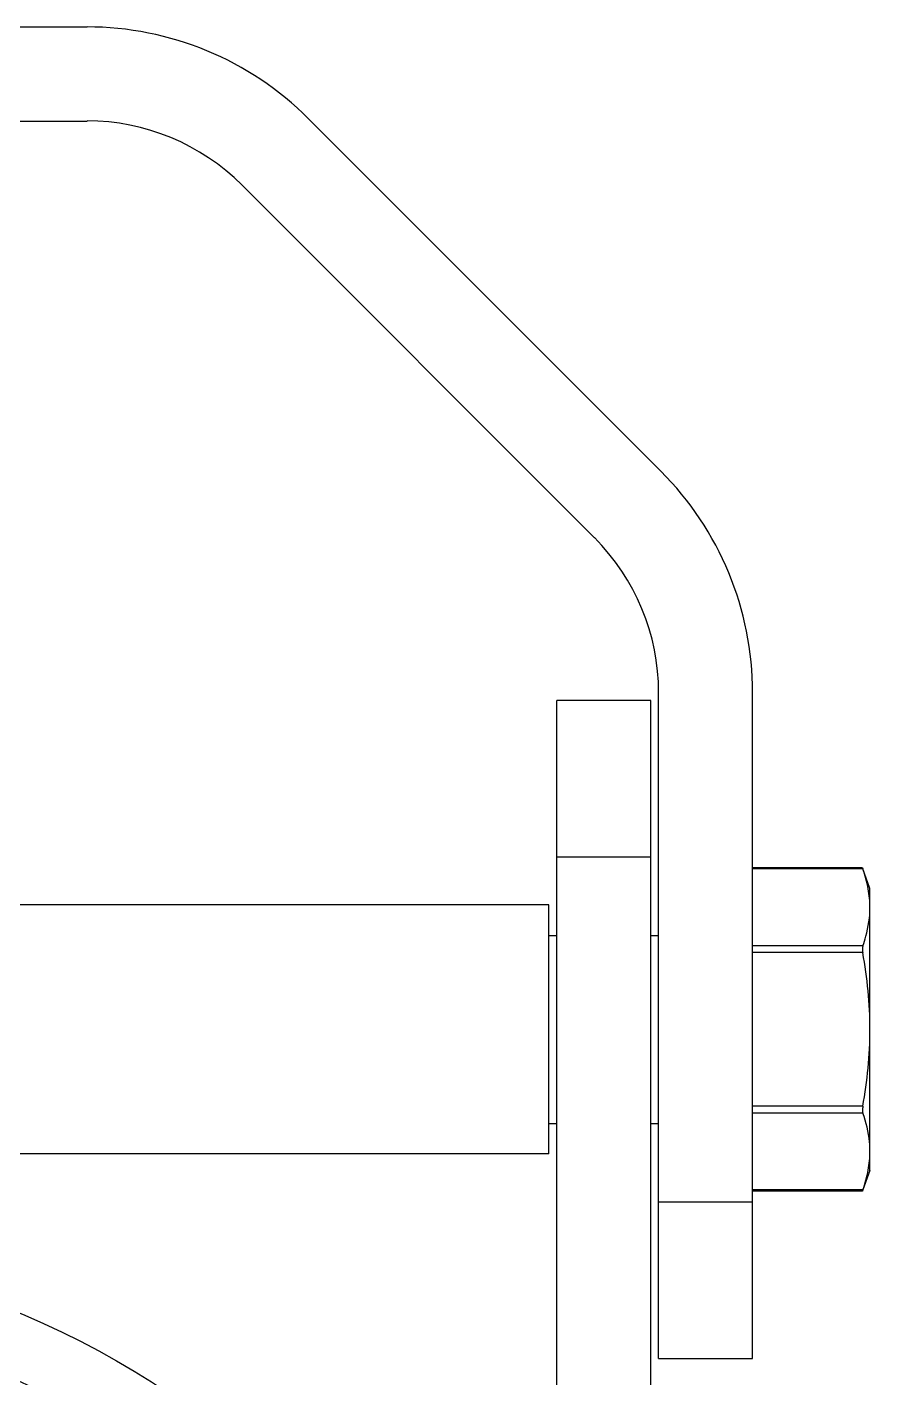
# Model space of a CAD drawing. Extents: x 4995099 to 5303443, y 4627657 to 4889583.
# Drawn here: x 5029289 to 5030090, y 4746480 to 4747764 of the extents above; entities that cross this region are included whole.
import ezdxf

# ---------------------------------------------------------------- set-up
doc = ezdxf.new("R2010")
doc.units = 0
doc.header["$LTSCALE"] = 1000
doc.header["$MEASUREMENT"] = 0
doc.layers.get('0').update_dxf_attribs({"color": 4, "linetype": 'CONTINUOUS'})

msp = doc.modelspace()

# ---------------------------------------------------------------- linework, layer by layer
at = {"linetype": 'Continuous'}
for p, q in [((5029345.6, 4747763.5), (5028601.5, 4747763.5)), ((5029891, 4747341.5), (5029556.1, 4747676.3)), ((5028601.5, 4747674.2), (5029345.6, 4747674.2)), ((5029493, 4747613.2), (5029827.8, 4747278.3)), ((5029888.9, 4746498.5), (5029888.9, 4747131)), ((5029978.2, 4746498.5), (5029978.2, 4747131)), ((5029881.4, 4747123.5), (5029792.1, 4747123.5)), ((5029792.1, 4745799), (5029792.1, 4747123.5)), ((5029881.4, 4745799), (5029881.4, 4747123.5)), ((5029881.4, 4746974.7), (5029792.1, 4746974.7)), ((5030082.7, 4746964.5), (5029978.2, 4746964.5)), ((5030083, 4746963.5), (5029978.2, 4746963.5)), ((5030082.7, 4746964.5), (5030083, 4746963.5)), ((5030089.8, 4746945), (5030083, 4746963.5)), ((5030089.8, 4746677.1), (5030089.8, 4746944.9)), ((5029784.7, 4746929.3), (5028162.4, 4746929.3)), ((5029784.7, 4746692.7), (5029784.7, 4746929.3)), ((5029784.7, 4746900.3), (5029792.1, 4746900.3)), ((5029784.7, 4746900.3), (5029792.1, 4746900.3)), ((5029881.4, 4746900.3), (5029888.9, 4746900.3)), ((5029881.4, 4746900.3), (5029888.9, 4746900.3)), ((5030083, 4746890.5), (5029978.2, 4746890.5)), ((5030083, 4746884), (5029978.2, 4746884)), ((5030083, 4746738), (5029978.2, 4746738)), ((5030083, 4746731.5), (5029978.2, 4746731.5)), ((5029784.7, 4746721.7), (5029792.1, 4746721.7)), ((5029784.7, 4746721.7), (5029792.1, 4746721.7)), ((5029881.4, 4746721.7), (5029888.9, 4746721.7)), ((5029881.4, 4746721.7), (5029888.9, 4746721.7)), ((5029784.7, 4746692.7), (5028162.4, 4746692.7)), ((5030089.8, 4746677.1), (5030083, 4746658.5)), ((5030083, 4746658.5), (5029978.2, 4746658.5)), ((5030082.7, 4746657.5), (5029978.2, 4746657.5)), ((5030083, 4746658.5), (5030082.7, 4746657.5)), ((5029888.9, 4746647.3), (5029978.2, 4746647.3)), ((5029888.9, 4746498.5), (5029978.2, 4746498.5))]:
    msp.add_line(p, q, dxfattribs=at)
for radius in [803.7, 744.1]:
    msp.add_circle((5028973.6, 4745799), radius, dxfattribs=at)
for centre, radius, start, end in [((5029345.6, 4747465.9), 297.7, 45, 90), ((5029345.6, 4747465.9), 208.4, 45, 90), ((5029680.5, 4747131), 297.7, 0, 45), ((5029680.5, 4747131), 208.4, 0, 45)]:
    msp.add_arc(centre, radius, start, end, dxfattribs=at)
for points in [[(5030088.1, 4746944.6), (5030087, 4746951), (5030085.2, 4746957.4), (5030083, 4746963.5)], [(5030089.8, 4746927), (5030089.8, 4746932.9), (5030089.2, 4746938.8), (5030088.1, 4746944.6)], [(5030089.8, 4746811), (5030089.8, 4746835.5), (5030087.2, 4746860), (5030083, 4746884)], [(5030083, 4746738), (5030087.2, 4746762.1), (5030089.8, 4746786.6), (5030089.8, 4746811)], [(5030088.1, 4746677.4), (5030089.2, 4746683.2), (5030089.8, 4746689.1), (5030089.8, 4746695)], [(5030083, 4746658.5), (5030085.2, 4746664.7), (5030087, 4746671), (5030088.1, 4746677.4)]]:
    msp.add_open_spline(points, degree=3, dxfattribs=at)
for points, knots in [([(5030083, 4746890.5), (5030084.1, 4746893.5), (5030087.8, 4746905.3), (5030089.8, 4746917.8), (5030089.8, 4746927)], [0, 0, 0, 0, 0.25524, 1, 1, 1, 1]), ([(5030083, 4746890.5), (5030082.9, 4746890.1), (5030082.5, 4746888), (5030082.7, 4746885.8), (5030083, 4746884)], [0, 0, 0, 0, 0.185973, 1, 1, 1, 1]), ([(5030083, 4746738), (5030082.9, 4746737.3), (5030082.6, 4746735.2), (5030082.5, 4746732.9), (5030083, 4746731.5)], [0, 0, 0, 0, 0.299097, 1, 1, 1, 1]), ([(5030089.8, 4746695), (5030089.8, 4746698.1), (5030089.2, 4746710.5), (5030086.1, 4746722.7), (5030083, 4746731.5)], [0, 0, 0, 0, 0.246657, 1, 1, 1, 1])]:
    msp.add_open_spline(points, degree=3, knots=knots, dxfattribs=at)

doc.saveas('drawing.dxf')
